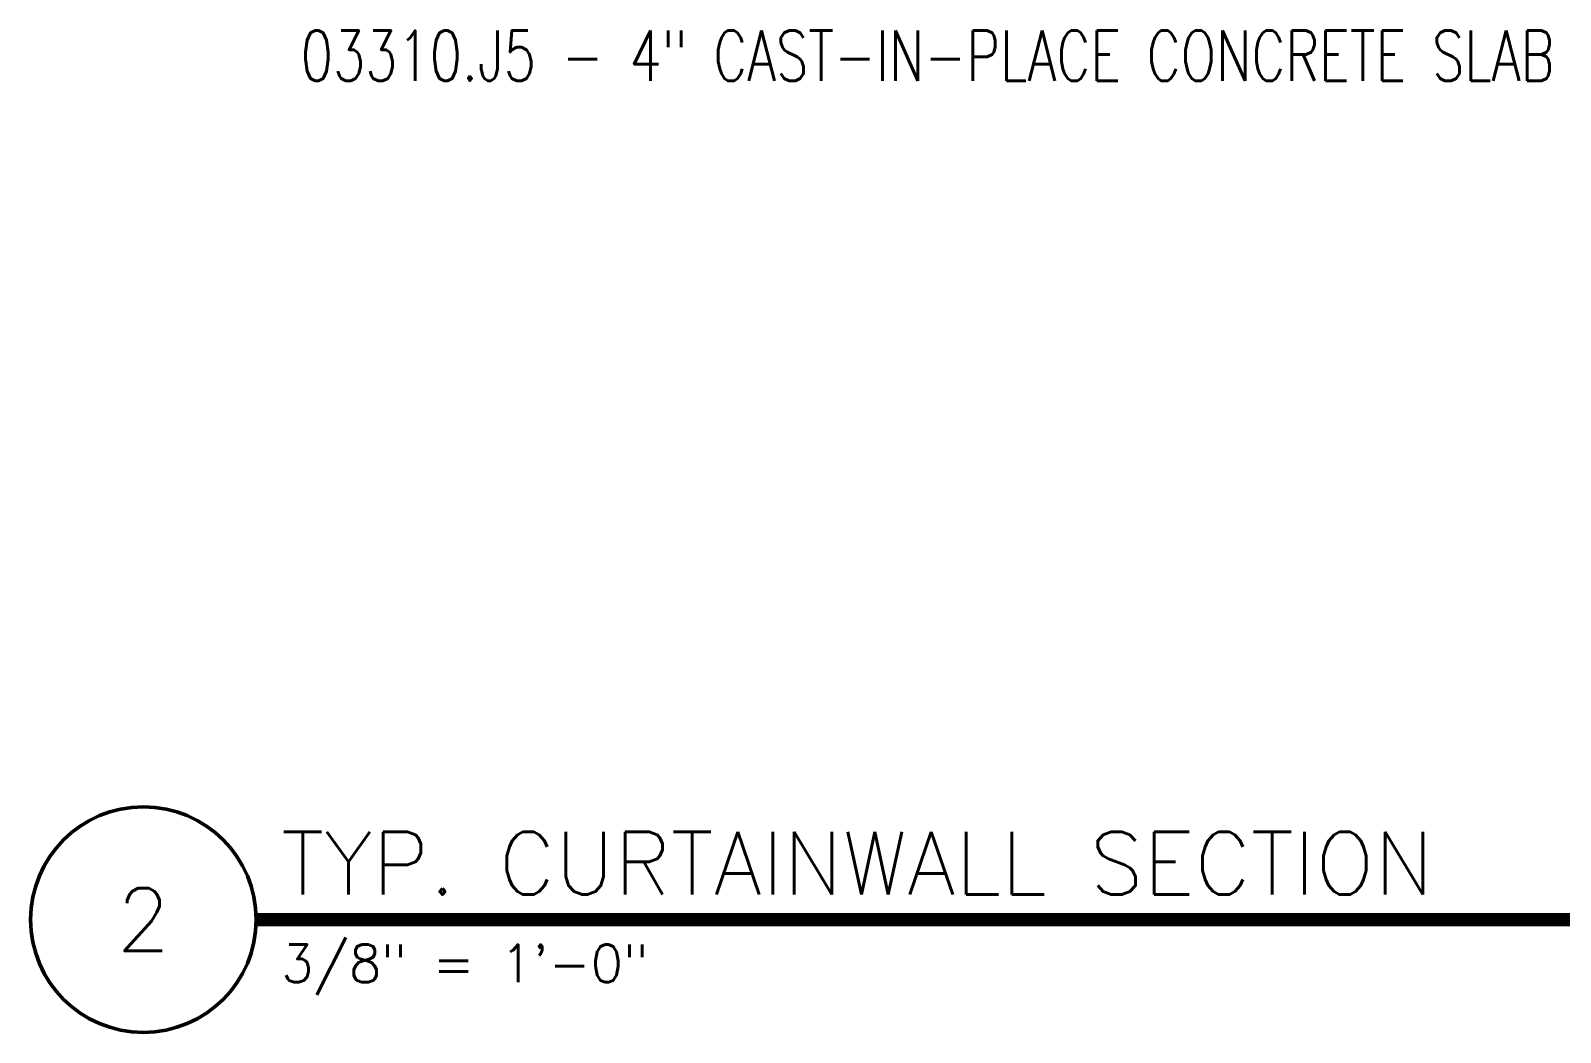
# Model space of a CAD drawing. Header units: inches. Extents: x 3850 to 5846, y -3 to 909.
# Drawn here: x 4208.4 to 4300, y -2.7 to 57.2 of the extents above; entities that cross this region are included whole.
import ezdxf
from ezdxf.enums import TextEntityAlignment as Align

# ---------------------------------------------------------------- set-up
doc = ezdxf.new("R2010")
doc.units = ezdxf.units.IN
doc.header["$LTSCALE"] = 0.5
doc.header["$MEASUREMENT"] = 0
doc.layers.get('0').update_dxf_attribs({"lineweight": 18})
doc.layers.add('A-Anno-Note', color=231, linetype='Continuous', lineweight=25)
doc.layers.add('G-Anno-Ttlb', color=213, linetype='Continuous', lineweight=50)
doc.styles.add('Arch-Dim', font='romans.shx', dxfattribs={"width": 0.75})
doc.styles.add('RomanS', font='romans.shx')

# ---------------------------------------------------------------- blocks, each defined once
blk = doc.blocks.new('Anno_Title_A1')
at = {"color": 0, "linetype": 'ByBlock', "lineweight": -2}
blk.add_circle((0, 0), 2.25, dxfattribs=at)
blk.add_circle((0, 0), 2.25, dxfattribs=at)
at = {"color": 0, "linetype": 'ByBlock', "lineweight": -2, "style": 'RomanS'}
blk.add_attdef('NUMBER', text='', height=1.25, dxfattribs=at).set_placement((0, 0), align=Align.MIDDLE)
blk = doc.blocks.new('Anno_Title_T1')
at = {"color": 0, "linetype": 'ByBlock', "lineweight": -2, "style": 'RomanS'}
blk.add_attdef('TITLE', (2.75, 0.5), '', height=1.25, dxfattribs=at)
blk.add_attdef('SCALE', text='', height=0.75, dxfattribs=at).set_placement((2.75, -0.5), align=Align.TOP_LEFT)

msp = doc.modelspace()

# ---------------------------------------------------------------- linework, layer by layer
at = {"layer": 'G-Anno-Ttlb'}
msp.add_lwpolyline([(4221.93241, 4.055, 0.8, 0.8, 0), (4471.33405, 4.055, 0.8, 0.8, 0)], format="xyseb", dxfattribs=at)

# ---------------------------------------------------------------- block references
ref = msp.add_blockref('Anno_Title_A1', (4215.18241, 4.055), dxfattribs=dict(at, xscale=3, yscale=3, zscale=3))
ref.add_attrib('NUMBER', '2', dxfattribs={"layer": '0', "color": 0, "linetype": 'ByBlock', "lineweight": -2, "height": 3.75, "style": 'Arch-Dim'}).set_placement((4215.18241, 4.055), align=Align.MIDDLE)
ref = msp.add_blockref('Anno_Title_T1', (4215.18241, 4.055), dxfattribs=dict(at, xscale=3, yscale=3, zscale=3))
ref.add_attrib('SCALE', '3/8" = 1\'-0"', dxfattribs={"layer": '0', "color": 0, "linetype": 'ByBlock', "lineweight": -2, "height": 2.25, "style": 'Arch-Dim'}).set_placement((4223.43241, 2.555), align=Align.TOP_LEFT)
ref.add_attrib('TITLE', 'TYP. CURTAINWALL SECTION', (4223.43241, 5.555), dxfattribs={"layer": '0', "color": 0, "linetype": 'ByBlock', "lineweight": -2, "height": 3.75, "style": 'Arch-Dim'})

# ---------------------------------------------------------------- texts
at = {"layer": 'A-Anno-Note', "insert": (4299.61988, 54.24998), "char_height": 3, "width": 92.3733076, "attachment_point": 9, "style": 'Arch-Dim'}
msp.add_mtext('03310.J5 - 4" CAST-IN-PLACE CONCRETE SLAB', dxfattribs=at)

doc.saveas('drawing.dxf')
